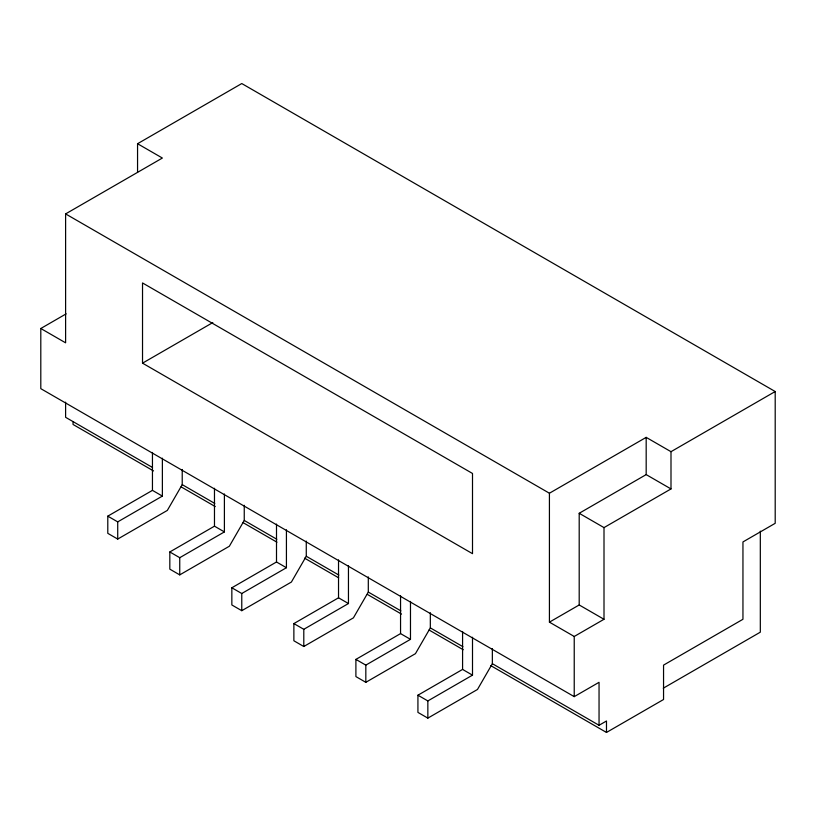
<?xml version="1.0" encoding="UTF-8"?>
<svg xmlns="http://www.w3.org/2000/svg" width="816" height="816" viewBox="0 0 816 816"><rect width="100%" height="100%" fill="white"/><g stroke="black" fill="none" stroke-linecap="round" stroke-linejoin="round"><path stroke-width="1.22" d="M182.223 469.465L182.223 484.633L167.331 510.418L117.718 539.07L107.794 533.338L107.794 516.151L152.449 490.365L162.374 496.097L162.374 458.174M244.249 505.277L244.249 520.445L229.357 546.23L179.744 574.882L169.82 569.15L169.82 551.963L214.475 526.177L224.4 531.91L224.4 493.986M306.275 541.09L306.275 556.257L291.394 582.043L241.771 610.694L231.846 604.962L231.846 587.775L276.502 561.989L286.426 567.722L286.426 529.798M368.302 576.902L368.302 592.069L353.42 617.855L303.797 646.507L293.872 640.774L293.872 623.587L338.528 597.802L348.452 603.534L348.452 565.61M430.328 612.714L430.328 627.881L415.446 653.667L365.823 682.319L355.898 676.586L355.898 659.399L400.554 633.614L410.479 639.336L410.479 601.423M492.354 648.526L492.354 663.694L477.472 689.479L427.849 718.121L417.925 712.399L417.925 695.201L462.58 669.426L472.505 675.148L472.505 637.235M137.557 172.268L137.557 143.718L241.771 83.548L775.2 391.527L775.2 523.311L742.948 541.936L742.948 619.283L663.551 665.122L663.551 699.506L606.482 732.452L490.763 665.632M606.482 732.452L606.482 720.987L599.046 725.291L599.046 682.309L574.229 696.64L40.8 388.661L40.8 328.501L65.606 342.822L65.606 213.904L162.374 158.039L137.557 143.718M40.8 328.501L66.157 313.854M142.525 363.161L472.505 553.676L472.505 473.464L142.525 282.948L142.525 363.161L212.813 322.585M107.794 516.151L117.718 521.883L162.374 496.097M169.82 551.963L179.744 557.695L224.4 531.91M231.846 587.775L241.771 593.507L286.426 567.722M293.872 623.587L303.797 629.309L348.452 603.534M65.606 213.904L549.423 493.231L646.18 437.366L670.997 451.687L775.2 391.527M549.423 493.231L549.423 622.149L579.197 604.962L579.197 513.284L646.18 474.606L670.997 488.927L670.997 451.687M355.898 659.399L365.823 665.122L410.479 639.336M579.197 513.284L604.003 527.605L670.997 488.927M417.925 695.201L427.849 700.934L472.505 675.148M549.423 622.149L574.229 636.47L604.003 619.283L604.003 527.605M663.275 688.204L760.318 632.176L760.318 531.134M579.197 604.962L604.003 619.283M152.5 467.476L65.606 417.313L65.606 402.145M182.223 484.633L214.781 503.441M244.249 520.445L276.818 539.254M306.275 556.257L338.844 575.056M368.302 592.069L400.87 610.868M430.328 627.881L462.896 646.68M492.354 663.694L599.046 725.291M153.51 470.924L73.052 424.473L73.052 421.933M181.06 486.836L215.23 506.563M242.78 522.464L276.95 542.191M304.501 558.103L338.671 577.83M367.322 594.374L401.492 614.091M429.043 630.003L463.213 649.73M646.18 437.366L646.18 474.606M574.229 636.47L574.229 696.64M462.58 631.502L462.58 669.426M427.849 700.934L427.849 718.121M400.554 595.69L400.554 633.614M365.823 665.122L365.823 682.319M338.528 559.878L338.528 597.802M303.797 629.309L303.797 646.507M276.502 524.066L276.502 561.989M241.771 593.507L241.771 610.694M214.475 488.264L214.475 526.177M179.744 557.695L179.744 574.882M152.449 452.452L152.449 490.365M117.718 521.883L117.718 539.07"/></g></svg>
